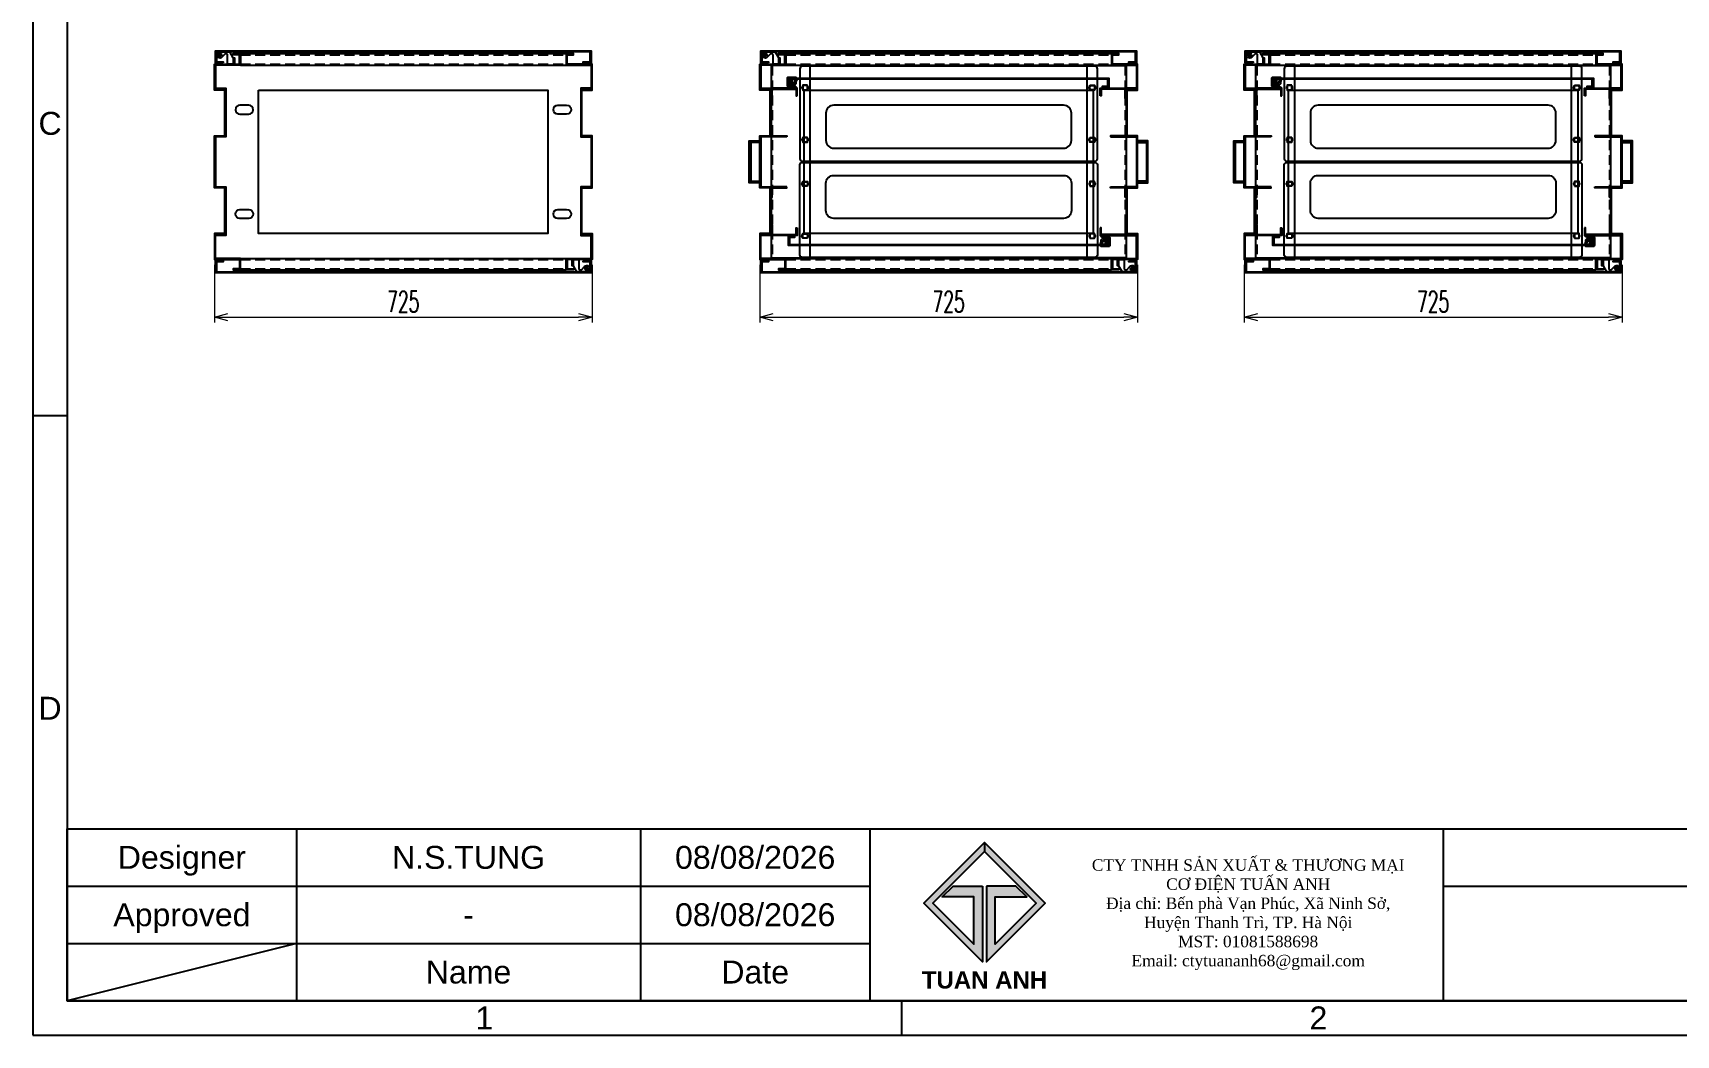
# Model space of a CAD drawing. Header units: millimetres. Extents: x -33730 to 17150, y -76829 to -27437.
# Drawn here: x -7204 to -4051, y -62804 to -60881 of the extents above; entities that cross this region are included whole.
import ezdxf
from ezdxf.enums import TextEntityAlignment as Align

# ---------------------------------------------------------------- set-up
doc = ezdxf.new("R2010")
doc.units = ezdxf.units.MM
doc.header["$LTSCALE"] = 3
doc.linetypes.add('ACAD_ISO04W100', pattern=[30, 24, -3, 0, -3])
doc.linetypes.add('HIDDEN', pattern=[9.525, 6.35, -3.175])
for name, color, linetype in [('@.TEXT', 7, 'Continuous'), ('@.VISIBLE', 7, 'Continuous'), ('centerline', 6, 'ACAD_ISO04W100'), ('EQUIPMENT', 4, 'Continuous'), ('equipments', 2, 'Continuous'), ('S-DIM', 7, 'Continuous')]:
    doc.layers.add(name, color=color, linetype=linetype)
doc.styles.add('Ann_w01', font='romans.shx', dxfattribs={"width": 0.6, "bigfont": 'chineset.shx'})
doc.styles.add('Arial', font='arial.ttf')
doc.dimstyles.new('Dim 01_SC20', dxfattribs={"dimscale": 20, "dimtxt": 2, "dimasz": 1.3, "dimexe": 0.5, "dimexo": 0.5, "dimgap": 0.5, "dimtad": 1, "dimdec": 1, "dimzin": 12, "dimdsep": 46, "dimtxsty": 'Ann_w01', "dimblk": 'OPEN30', "dimcen": 1.5, "dimclrd": 6, "dimclre": 6, "dimclrt": 3, "dimadec": 1, "dimazin": 3, "dimtm": 1e-09, "dimtfac": 1, "dimtdec": 1, "dimtix": 1, "dimtmove": 0, "dimatfit": 3, "dimldrblk": 'OPEN30', "dimfxl": 1, "dimtolj": 1, "dimlwd": 0, "dimlwe": 0, "dimarcsym": 0})

# ---------------------------------------------------------------- blocks, each defined once
blk = doc.blocks.new('_Open30')
at = {"color": 0, "linetype": 'ByBlock', "lineweight": -2}
for p, q in [((-1, 0.27), (0, 0)), ((0, 0), (-1, -0.27)), ((0, 0), (-1, 0))]:
    blk.add_line(p, q, dxfattribs=at)
blk = doc.blocks.new('*D1553')
at = {"layer": 'Defpoints', "color": 0, "transparency": 16777216}
for p in [(-6855.8, -61316.3), (-6130.8, -61316.3), (-6130.8, -61426.9)]:
    blk.add_point(p, dxfattribs=at)
at = {"layer": 'S-DIM', "color": 6, "lineweight": 0, "transparency": 16777216}
for p, q in [((-6855.8, -61326.3), (-6855.8, -61436.9)), ((-6130.8, -61326.3), (-6130.8, -61436.9)), ((-6829.8, -61426.9), (-6156.8, -61426.9))]:
    blk.add_line(p, q, dxfattribs=at)
at = {"layer": 'S-DIM', "color": 6, "lineweight": 0, "transparency": 16777216, "xscale": 26, "yscale": 26, "zscale": 26, "rotation": 180}
blk.add_blockref('_Open30', (-6855.8, -61426.9), dxfattribs=at)
at = {"layer": 'S-DIM', "color": 6, "lineweight": 0, "transparency": 16777216, "xscale": 26, "yscale": 26, "zscale": 26}
blk.add_blockref('_Open30', (-6130.8, -61426.9), dxfattribs=at)
at = {"layer": 'S-DIM', "color": 3, "transparency": 16777216, "insert": (-6493.3, -61396.9), "char_height": 40, "attachment_point": 5, "style": 'Ann_w01'}
blk.add_mtext('\\A1;725', dxfattribs=at)
blk = doc.blocks.new('HL011-1 Top')
at = {"layer": 'centerline'}
for p, q in [((-20.3, 18.5), (-20.3, 16.5)), ((-3.8, 0), (4.2, 0)), ((0.2, 4), (0.2, -4))]:
    blk.add_line(p, q, dxfattribs=at)
at = {"layer": 'EQUIPMENT'}
for points in [[(-26, 17.5), (-26, 5.8, 0.131652), (-25.9, 5.3), (-26, 5.5), (-28, 5.5), (-28, 17.5), (-15, 17.5), (-15, 0, 0.414214), (-13, -2), (-10.3, -2)], [(-9.9, -3), (-10.3, -2), (-4, 4.2, -1.496606), (0.2, -6), (-19.3, -6), (-20.5, -6), (-20.5, -4), (-20.5, -4)]]:
    blk.add_lwpolyline(points, format="xyb", dxfattribs=at)
blk.add_lwpolyline([(-25.9, 5.3), (-19.3, -6), (-18.8, -5)], dxfattribs=at)
blk.add_circle((0.2, 0), 3.5, dxfattribs=at)
blk = doc.blocks.new('*D1545')
at = {"layer": 'Defpoints', "color": 0, "transparency": 16777216}
for p in [(-4879.7, -61316.3), (-4154.7, -61316.3), (-4154.7, -61426.9)]:
    blk.add_point(p, dxfattribs=at)
at = {"layer": 'S-DIM', "color": 6, "lineweight": 0, "transparency": 16777216}
for p, q in [((-4879.7, -61326.3), (-4879.7, -61436.9)), ((-4154.7, -61326.3), (-4154.7, -61436.9)), ((-4853.7, -61426.9), (-4180.7, -61426.9))]:
    blk.add_line(p, q, dxfattribs=at)
at = {"layer": 'S-DIM', "color": 6, "lineweight": 0, "transparency": 16777216, "xscale": 26, "yscale": 26, "zscale": 26, "rotation": 180}
blk.add_blockref('_Open30', (-4879.7, -61426.9), dxfattribs=at)
at = {"layer": 'S-DIM', "color": 6, "lineweight": 0, "transparency": 16777216, "xscale": 26, "yscale": 26, "zscale": 26}
blk.add_blockref('_Open30', (-4154.7, -61426.9), dxfattribs=at)
at = {"layer": 'S-DIM', "color": 3, "transparency": 16777216, "insert": (-4517.2, -61396.9), "char_height": 40, "attachment_point": 5, "style": 'Ann_w01'}
blk.add_mtext('\\A1;725', dxfattribs=at)
blk = doc.blocks.new('HL003-2 Top')
at = {"layer": 'centerline'}
blk.add_line((-1.6, 14.6), (-1.6, 2.6), dxfattribs=at)
for points in [[(3.5, 0), (-3.5, 0)], [(0, -3.5), (0, 3.5)]]:
    blk.add_lwpolyline(points, dxfattribs=at)
at = {"layer": 'EQUIPMENT'}
blk.add_line((7.2, 10.2), (5.2, 12.1), dxfattribs=at)
for points in [[(-6.3, 8.8), (-6.3, 9.9), (-9.8, 11.9), (-9.8, 13.6), (5.7, 13.6), (5.7, 11.3), (7.2, 10.2), (7.2, -5.4, -0.414214), (5.2, -7.4), (-9.3, -7.4), (-10.8, -5.2), (4.2, -5.2, 0.414214), (5.2, -4.2), (5.2, 12.1), (-9.8, 12.1)], [(-6.8, -3), (0, -3, 1), (0, 3), (-8, 3), (-7.4, 2.4, -0.414214), (-7.4, 0, 0.414214), (-7.4, -2.4), (-6.8, -3)]]:
    blk.add_lwpolyline(points, format="xyb", dxfattribs=at)
for points in [[(-7.3, -5.2), (-7.3, -2.9), (-10.8, -2.9), (-9.3, 1.8), (-9.3, 5.6), (-6.3, 8.8)], [(-4.6, 4.1), (-4.6, 13.6)], [(-4.1, 4.1), (-4.1, 13.6)], [(0.9, 4.1), (0.9, 13.6)], [(1.4, 4.1), (1.4, 13.6)]]:
    blk.add_lwpolyline(points, dxfattribs=at)
blk.add_lwpolyline([(-4.6, 4.1), (1.4, 4.1), (-1.6, 3.6)], close=True, dxfattribs=at)
blk = doc.blocks.new('*D1546')
at = {"layer": 'Defpoints', "color": 0, "transparency": 16777216}
for p in [(-5809.4, -61316.3), (-5084.4, -61316.3), (-5084.4, -61426.9)]:
    blk.add_point(p, dxfattribs=at)
at = {"layer": 'S-DIM', "color": 6, "lineweight": 0, "transparency": 16777216}
for p, q in [((-5809.4, -61326.3), (-5809.4, -61436.9)), ((-5084.4, -61326.3), (-5084.4, -61436.9)), ((-5783.4, -61426.9), (-5110.4, -61426.9))]:
    blk.add_line(p, q, dxfattribs=at)
at = {"layer": 'S-DIM', "color": 6, "lineweight": 0, "transparency": 16777216, "xscale": 26, "yscale": 26, "zscale": 26, "rotation": 180}
blk.add_blockref('_Open30', (-5809.4, -61426.9), dxfattribs=at)
at = {"layer": 'S-DIM', "color": 6, "lineweight": 0, "transparency": 16777216, "xscale": 26, "yscale": 26, "zscale": 26}
blk.add_blockref('_Open30', (-5084.4, -61426.9), dxfattribs=at)
at = {"layer": 'S-DIM', "color": 3, "transparency": 16777216, "insert": (-5446.9, -61396.9), "char_height": 40, "attachment_point": 5, "style": 'Ann_w01'}
blk.add_mtext('\\A1;725', dxfattribs=at)
blk = doc.blocks.new('A$C4dbb82d6')
at = {"layer": '@.VISIBLE'}
h = blk.add_hatch(color=30, dxfattribs=at)
h.dxf.hatch_style = 1
h.paths.add_polyline_path([(0.214, 4.973), (3.625, 1.562), (3.625, 5.973), (1.922, 5.973), (1.297, 5.348), (3.125, 5.348), (3.125, 2.593), (0.745, 4.973), (3.75, 7.978), (3.75, 8.509)])
h = blk.add_hatch(color=150, dxfattribs=at)
h.dxf.hatch_style = 1
h.paths.add_polyline_path([(6.755, 4.973), (4.375, 2.593), (4.375, 5.348), (6.203, 5.348), (5.578, 5.973), (3.875, 5.973), (3.875, 1.562), (7.286, 4.973), (3.75, 8.509), (3.75, 7.978)])
at = {"layer": '@.VISIBLE', "color": 30}
blk.add_lwpolyline([(3.625, 5.973), (3.625, 1.562), (0.214, 4.973), (3.75, 8.509), (3.75, 7.978), (0.745, 4.973), (3.125, 2.593), (3.125, 5.348), (1.297, 5.348), (1.922, 5.973)], close=True, dxfattribs=at)
at = {"layer": '@.VISIBLE', "color": 150}
blk.add_lwpolyline([(3.875, 5.973), (3.875, 1.562), (7.286, 4.973), (3.75, 8.509), (3.75, 7.978), (6.755, 4.973), (4.375, 2.593), (4.375, 5.348), (6.203, 5.348), (5.578, 5.973)], close=True, dxfattribs=at)
at = {"layer": '@.VISIBLE', "color": 30, "insert": (3.75, 0.509), "char_height": 1, "attachment_point": 5, "style": 'Ann_w01'}
blk.add_mtext_dynamic_manual_height_columns('{\\fArial|b1|i0|c0|p34;\\W1;TUAN ANH}', width=7.5, gutter_width=49.599, heights=[0], dxfattribs=at)
blk = doc.blocks.new('KHUNG BAN VE (Made by Tung)')
at = {"layer": '@.VISIBLE', "color": 8}
for p, q in [((3, 54), (0, 54)), ((23, 18), (23, 3)), ((53, 18), (53, 3)), ((73, 18), (73, 3)), ((123, 18), (123, 3)), ((3, 13), (73, 13)), ((123, 13), (294, 13)), ((3, 8), (73, 8)), ((23, 8), (3, 3)), ((75.75, 3), (75.75, 0))]:
    blk.add_line(p, q, dxfattribs=at)
for points in [[(0, 0), (297, 0), (297, 210), (0, 210)], [(3, 3), (294, 3), (294, 207), (3, 207)], [(3, 18), (294, 18), (294, 3), (3, 3)]]:
    blk.add_lwpolyline(points, close=True, dxfattribs=at)
at = {"xscale": 1.5, "yscale": 1.5, "zscale": 1.5}
blk.add_blockref('A$C4dbb82d6', (77.375, 4.041), dxfattribs=at)
at = {"layer": '@.TEXT', "color": 1, "style": 'Arial'}
for s, p in [('C', (1.5, 79.5)), ('D', (1.5, 28.5)), ('08/08/2026', (63, 15.5)), ('08/08/2026', (63, 10.5)), ('1', (39.375, 1.5)), ('2', (112.125, 1.5))]:
    blk.add_text(s, height=2, dxfattribs=at).set_placement(p, align=Align.MIDDLE_CENTER)
at = {"layer": '@.TEXT', "color": 2, "style": 'Arial'}
for s, p in [('Designer', (13, 15.5)), ('Approved', (13, 10.5)), ('Name', (38, 5.5)), ('Date', (63, 5.5))]:
    blk.add_text(s, height=2, dxfattribs=at).set_placement(p, align=Align.MIDDLE_CENTER)
at = {"layer": '@.TEXT', "color": 1, "style": 'Arial'}
for tag, height, p in [('DESIGNER_NAME', 2, (38, 15.5)), ('PROJECT_CODE', 2, (258.5, 15.5)), ('SCALE', 2, (289, 15.5)), ('APPROVED_NAME', 2, (38, 10.5)), ('CUSTOMER_NAME', 2, (258.5, 10.5)), ('PAGE', 2, (289, 10.5)), ('DRAWING_NAME', 4, (173, 8)), ('TOTAL', 2, (289, 5.5))]:
    blk.add_attdef(tag, text='', height=height, dxfattribs=at).set_placement(p, align=Align.MIDDLE_CENTER)
at = {"layer": '@.VISIBLE', "color": 30, "insert": (106, 10.5), "char_height": 1, "attachment_point": 5, "style": 'Ann_w01'}
blk.add_mtext_dynamic_manual_height_columns('{\\fTimes New Roman|b0|i0|c0|p18;\\W1;CTY TNHH SẢN XUẤT & THƯƠNG MẠI CƠ ĐIỆN TUẤN ANH\\PĐịa chỉ: Bến phà Vạn Phúc, Xã Ninh Sở, Huyện Thanh Trì, TP. Hà Nội\\PMST: 01081588698\\PEmail: ctytuananh68@gmail.com}', width=28.70976, gutter_width=99.197, heights=[0], dxfattribs=at)

msp = doc.modelspace()

# ---------------------------------------------------------------- linework, layer by layer
at = {"color": 7, "linetype": 'Continuous', "lineweight": 25}
for points in [[(-6806.82, -61037.26), (-6789.82, -61037.26, 1), (-6789.82, -61020.26), (-6806.82, -61020.26, 1)], [(-6179.82, -61037.26), (-6196.82, -61037.26, -1), (-6196.82, -61020.26), (-6179.82, -61020.26, -1)], [(-6806.82, -61220.26), (-6789.82, -61220.26, -1), (-6789.82, -61237.26), (-6806.82, -61237.26, -1)], [(-6179.82, -61237.26), (-6196.82, -61237.26, -1), (-6196.82, -61220.26), (-6179.82, -61220.26, -1)]]:
    msp.add_lwpolyline(points, format="xyb", close=True, dxfattribs=at)
at = {"layer": '@.VISIBLE', "color": 252}
for p, q in [((-6805.82, -60921.26), (-6180.82, -60921.26)), ((-6805.82, -60943.26), (-6180.82, -60943.26)), ((-5759.37, -60921.26), (-5134.37, -60921.26)), ((-5759.37, -60943.26), (-5134.37, -60943.26)), ((-4829.75, -60921.26), (-4204.75, -60921.26)), ((-4829.75, -60943.26), (-4204.75, -60943.26)), ((-6805.82, -61314.26), (-6180.82, -61314.26)), ((-5759.37, -61314.26), (-5134.37, -61314.26)), ((-4829.75, -61314.26), (-4204.75, -61314.26)), ((-6805.82, -61336.26), (-6180.82, -61336.26)), ((-5759.37, -61336.26), (-5134.37, -61336.26)), ((-4829.75, -61336.26), (-4204.75, -61336.26))]:
    msp.add_line(p, q, dxfattribs=at)
at = {"layer": '@.VISIBLE', "color": 252, "linetype": 'HIDDEN'}
for p, q in [((-6805.82, -60923.26), (-6180.82, -60923.26)), ((-6805.82, -60941.26), (-6180.82, -60941.26)), ((-5759.37, -60923.26), (-5134.37, -60923.26)), ((-5759.37, -60941.26), (-5134.37, -60941.26)), ((-4829.75, -60923.26), (-4204.75, -60923.26)), ((-4829.75, -60941.26), (-4204.75, -60941.26)), ((-6805.82, -61316.26), (-6180.82, -61316.26)), ((-5759.37, -61316.26), (-5134.37, -61316.26)), ((-4829.75, -61316.26), (-4204.75, -61316.26)), ((-6805.82, -61334.26), (-6180.82, -61334.26)), ((-5759.37, -61334.26), (-5134.37, -61334.26)), ((-4829.75, -61334.26), (-4204.75, -61334.26))]:
    msp.add_line(p, q, dxfattribs=at)
at = {"layer": '@.VISIBLE', "color": 6, "linetype": 'HIDDEN'}
for p, q in [((-5785.37, -60944.26), (-5785.37, -61313.26)), ((-5108.37, -60944.26), (-5108.37, -61313.26)), ((-4855.75, -60944.26), (-4855.75, -61313.26)), ((-4178.75, -60944.26), (-4178.75, -61313.26))]:
    msp.add_line(p, q, dxfattribs=at)
at = {"layer": '@.VISIBLE', "color": 151}
for p, q in [((-5767.37, -61080.76), (-5767.37, -61078.76)), ((-5126.37, -61080.76), (-5126.37, -61078.76)), ((-4837.75, -61080.76), (-4837.75, -61078.76)), ((-4196.75, -61080.76), (-4196.75, -61078.76)), ((-5767.37, -61176.76), (-5767.37, -61178.76)), ((-5126.37, -61176.76), (-5126.37, -61178.76)), ((-4837.75, -61176.76), (-4837.75, -61178.76)), ((-4196.75, -61176.76), (-4196.75, -61178.76))]:
    msp.add_line(p, q, dxfattribs=at)
at = {"layer": '@.VISIBLE', "color": 4}
for points in [[(-6838.82, -60938.76), (-6853.82, -60938.76), (-6853.82, -60915.76), (-6132.82, -60915.76), (-6132.82, -60938.76), (-6147.82, -60938.76), (-6147.82, -60936.76), (-6134.82, -60936.76), (-6134.82, -60917.76), (-6851.82, -60917.76), (-6851.82, -60936.76), (-6838.82, -60936.76)], [(-5792.37, -60938.76), (-5807.37, -60938.76), (-5807.37, -60915.76), (-5086.37, -60915.76), (-5086.37, -60938.76), (-5101.37, -60938.76), (-5101.37, -60936.76), (-5088.37, -60936.76), (-5088.37, -60917.76), (-5805.37, -60917.76), (-5805.37, -60936.76), (-5792.37, -60936.76)], [(-4862.75, -60938.76), (-4877.75, -60938.76), (-4877.75, -60915.76), (-4156.75, -60915.76), (-4156.75, -60938.76), (-4171.75, -60938.76), (-4171.75, -60936.76), (-4158.75, -60936.76), (-4158.75, -60917.76), (-4875.75, -60917.76), (-4875.75, -60936.76), (-4862.75, -60936.76)], [(-5742.37, -60985.46), (-5754.37, -60985.46), (-5754.37, -60968.46), (-5139.37, -60968.46), (-5139.37, -60985.46), (-5151.37, -60985.46), (-5151.37, -60983.46), (-5141.37, -60983.46), (-5141.37, -60970.46), (-5752.37, -60970.46), (-5752.37, -60983.46), (-5742.37, -60983.46)], [(-4812.75, -60985.46), (-4824.75, -60985.46), (-4824.75, -60968.46), (-4209.75, -60968.46), (-4209.75, -60985.46), (-4221.75, -60985.46), (-4221.75, -60983.46), (-4211.75, -60983.46), (-4211.75, -60970.46), (-4822.75, -60970.46), (-4822.75, -60983.46), (-4812.75, -60983.46)], [(-5151.37, -61272.06), (-5139.37, -61272.06), (-5139.37, -61289.06), (-5754.37, -61289.06), (-5754.37, -61272.06), (-5742.37, -61272.06), (-5742.37, -61274.06), (-5752.37, -61274.06), (-5752.37, -61287.06), (-5141.37, -61287.06), (-5141.37, -61274.06), (-5151.37, -61274.06)], [(-4221.75, -61272.06), (-4209.75, -61272.06), (-4209.75, -61289.06), (-4824.75, -61289.06), (-4824.75, -61272.06), (-4812.75, -61272.06), (-4812.75, -61274.06), (-4822.75, -61274.06), (-4822.75, -61287.06), (-4211.75, -61287.06), (-4211.75, -61274.06), (-4221.75, -61274.06)], [(-6147.82, -61318.76), (-6132.82, -61318.76), (-6132.82, -61341.76), (-6853.82, -61341.76), (-6853.82, -61318.76), (-6838.82, -61318.76), (-6838.82, -61320.76), (-6851.82, -61320.76), (-6851.82, -61339.76), (-6134.82, -61339.76), (-6134.82, -61320.76), (-6147.82, -61320.76)], [(-5101.37, -61318.76), (-5086.37, -61318.76), (-5086.37, -61341.76), (-5807.37, -61341.76), (-5807.37, -61318.76), (-5792.37, -61318.76), (-5792.37, -61320.76), (-5805.37, -61320.76), (-5805.37, -61339.76), (-5088.37, -61339.76), (-5088.37, -61320.76), (-5101.37, -61320.76)], [(-4171.75, -61318.76), (-4156.75, -61318.76), (-4156.75, -61341.76), (-4877.75, -61341.76), (-4877.75, -61318.76), (-4862.75, -61318.76), (-4862.75, -61320.76), (-4875.75, -61320.76), (-4875.75, -61339.76), (-4158.75, -61339.76), (-4158.75, -61320.76), (-4171.75, -61320.76)]]:
    msp.add_lwpolyline(points, close=True, dxfattribs=at)
at = {"layer": '@.VISIBLE'}
for points in [[(-6835.82, -60991.26), (-6855.82, -60991.26), (-6855.82, -60941.26), (-6807.82, -60941.26), (-6807.82, -60923.26), (-6819.82, -60923.26), (-6819.82, -60921.26), (-6805.82, -60921.26), (-6805.82, -60943.26), (-6853.82, -60943.26), (-6853.82, -60989.26), (-6835.82, -60989.26)], [(-6150.82, -60991.26), (-6130.82, -60991.26), (-6130.82, -60941.26), (-6178.82, -60941.26), (-6178.82, -60923.26), (-6166.82, -60923.26), (-6166.82, -60921.26), (-6180.82, -60921.26), (-6180.82, -60943.26), (-6132.82, -60943.26), (-6132.82, -60989.26), (-6150.82, -60989.26)], [(-5789.37, -60991.26), (-5809.37, -60991.26), (-5809.37, -60941.26), (-5761.37, -60941.26), (-5761.37, -60923.26), (-5773.37, -60923.26), (-5773.37, -60921.26), (-5759.37, -60921.26), (-5759.37, -60943.26), (-5807.37, -60943.26), (-5807.37, -60989.26), (-5789.37, -60989.26)], [(-5104.37, -60991.26), (-5084.37, -60991.26), (-5084.37, -60941.26), (-5132.37, -60941.26), (-5132.37, -60923.26), (-5120.37, -60923.26), (-5120.37, -60921.26), (-5134.37, -60921.26), (-5134.37, -60943.26), (-5086.37, -60943.26), (-5086.37, -60989.26), (-5104.37, -60989.26)], [(-4859.75, -60991.26), (-4879.75, -60991.26), (-4879.75, -60941.26), (-4831.75, -60941.26), (-4831.75, -60923.26), (-4843.75, -60923.26), (-4843.75, -60921.26), (-4829.75, -60921.26), (-4829.75, -60943.26), (-4877.75, -60943.26), (-4877.75, -60989.26), (-4859.75, -60989.26)], [(-4174.75, -60991.26), (-4154.75, -60991.26), (-4154.75, -60941.26), (-4202.75, -60941.26), (-4202.75, -60923.26), (-4190.75, -60923.26), (-4190.75, -60921.26), (-4204.75, -60921.26), (-4204.75, -60943.26), (-4156.75, -60943.26), (-4156.75, -60989.26), (-4174.75, -60989.26)], [(-6770.82, -60991.26), (-6215.82, -60991.26), (-6215.82, -61266.26), (-6770.82, -61266.26)], [(-5724.37, -60991.26), (-5169.37, -60991.26), (-5169.37, -61266.26), (-5724.37, -61266.26)], [(-4794.75, -60991.26), (-4239.75, -60991.26), (-4239.75, -61266.26), (-4794.75, -61266.26)], [(-5809.37, -61168.76), (-5829.37, -61168.76), (-5829.37, -61088.76), (-5809.37, -61088.76), (-5809.37, -61091.76), (-5826.37, -61091.76), (-5826.37, -61165.76), (-5809.37, -61165.76)], [(-5084.37, -61168.76), (-5064.37, -61168.76), (-5064.37, -61088.76), (-5084.37, -61088.76), (-5084.37, -61091.76), (-5067.37, -61091.76), (-5067.37, -61165.76), (-5084.37, -61165.76)], [(-4879.75, -61168.76), (-4899.75, -61168.76), (-4899.75, -61088.76), (-4879.75, -61088.76), (-4879.75, -61091.76), (-4896.75, -61091.76), (-4896.75, -61165.76), (-4879.75, -61165.76)], [(-4154.75, -61168.76), (-4134.75, -61168.76), (-4134.75, -61088.76), (-4154.75, -61088.76), (-4154.75, -61091.76), (-4137.75, -61091.76), (-4137.75, -61165.76), (-4154.75, -61165.76)], [(-6835.82, -61266.26), (-6855.82, -61266.26), (-6855.82, -61316.26), (-6807.82, -61316.26), (-6807.82, -61334.26), (-6819.82, -61334.26), (-6819.82, -61336.26), (-6805.82, -61336.26), (-6805.82, -61314.26), (-6853.82, -61314.26), (-6853.82, -61268.26), (-6835.82, -61268.26)], [(-6150.82, -61266.26), (-6130.82, -61266.26), (-6130.82, -61316.26), (-6178.82, -61316.26), (-6178.82, -61334.26), (-6166.82, -61334.26), (-6166.82, -61336.26), (-6180.82, -61336.26), (-6180.82, -61314.26), (-6132.82, -61314.26), (-6132.82, -61268.26), (-6150.82, -61268.26)], [(-5789.37, -61266.26), (-5809.37, -61266.26), (-5809.37, -61316.26), (-5761.37, -61316.26), (-5761.37, -61334.26), (-5773.37, -61334.26), (-5773.37, -61336.26), (-5759.37, -61336.26), (-5759.37, -61314.26), (-5807.37, -61314.26), (-5807.37, -61268.26), (-5789.37, -61268.26)], [(-5104.37, -61266.26), (-5084.37, -61266.26), (-5084.37, -61316.26), (-5132.37, -61316.26), (-5132.37, -61334.26), (-5120.37, -61334.26), (-5120.37, -61336.26), (-5134.37, -61336.26), (-5134.37, -61314.26), (-5086.37, -61314.26), (-5086.37, -61268.26), (-5104.37, -61268.26)], [(-4859.75, -61266.26), (-4879.75, -61266.26), (-4879.75, -61316.26), (-4831.75, -61316.26), (-4831.75, -61334.26), (-4843.75, -61334.26), (-4843.75, -61336.26), (-4829.75, -61336.26), (-4829.75, -61314.26), (-4877.75, -61314.26), (-4877.75, -61268.26), (-4859.75, -61268.26)], [(-4174.75, -61266.26), (-4154.75, -61266.26), (-4154.75, -61316.26), (-4202.75, -61316.26), (-4202.75, -61334.26), (-4190.75, -61334.26), (-4190.75, -61336.26), (-4204.75, -61336.26), (-4204.75, -61314.26), (-4156.75, -61314.26), (-4156.75, -61268.26), (-4174.75, -61268.26)]]:
    msp.add_lwpolyline(points, close=True, dxfattribs=at)
at = {"layer": '@.VISIBLE', "color": 6}
for points in [[(-5712.37, -60944.26), (-5787.37, -60944.26), (-5787.37, -61313.26), (-5712.37, -61313.26)], [(-5181.37, -60944.26), (-5106.37, -60944.26), (-5106.37, -61313.26), (-5181.37, -61313.26)], [(-4782.75, -60944.26), (-4857.75, -60944.26), (-4857.75, -61313.26), (-4782.75, -61313.26)], [(-4251.75, -60944.26), (-4176.75, -60944.26), (-4176.75, -61313.26), (-4251.75, -61313.26)], [(-5717.87, -60982.01), (-5726.87, -60982.01), (-5726.87, -60991.01), (-5717.87, -60991.01)], [(-5175.87, -60982.01), (-5166.87, -60982.01), (-5166.87, -60991.01), (-5175.87, -60991.01)], [(-4788.25, -60982.01), (-4797.25, -60982.01), (-4797.25, -60991.01), (-4788.25, -60991.01)], [(-4246.25, -60982.01), (-4237.25, -60982.01), (-4237.25, -60991.01), (-4246.25, -60991.01)], [(-5717.87, -61082.01), (-5726.87, -61082.01), (-5726.87, -61091.01), (-5717.87, -61091.01)], [(-5175.87, -61082.01), (-5166.87, -61082.01), (-5166.87, -61091.01), (-5175.87, -61091.01)], [(-4788.25, -61082.01), (-4797.25, -61082.01), (-4797.25, -61091.01), (-4788.25, -61091.01)], [(-4246.25, -61082.01), (-4237.25, -61082.01), (-4237.25, -61091.01), (-4246.25, -61091.01)], [(-5717.87, -61175.51), (-5726.87, -61175.51), (-5726.87, -61166.51), (-5717.87, -61166.51)], [(-5175.87, -61175.51), (-5166.87, -61175.51), (-5166.87, -61166.51), (-5175.87, -61166.51)], [(-4788.25, -61175.51), (-4797.25, -61175.51), (-4797.25, -61166.51), (-4788.25, -61166.51)], [(-4246.25, -61175.51), (-4237.25, -61175.51), (-4237.25, -61166.51), (-4246.25, -61166.51)], [(-5717.87, -61275.51), (-5726.87, -61275.51), (-5726.87, -61266.51), (-5717.87, -61266.51)], [(-5175.87, -61275.51), (-5166.87, -61275.51), (-5166.87, -61266.51), (-5175.87, -61266.51)], [(-4788.25, -61275.51), (-4797.25, -61275.51), (-4797.25, -61266.51), (-4788.25, -61266.51)], [(-4246.25, -61275.51), (-4237.25, -61275.51), (-4237.25, -61266.51), (-4246.25, -61266.51)]]:
    msp.add_lwpolyline(points, close=True, dxfattribs=at)
at = {"layer": '@.VISIBLE', "color": 3}
for points in [[(-5727.37, -61127.76), (-5166.37, -61127.76, 0.4142136), (-5161.37, -61122.76), (-5161.37, -60950.26, 0.4142136), (-5166.37, -60945.26), (-5727.37, -60945.26, 0.4142136), (-5732.37, -60950.26), (-5732.37, -61122.76, 0.4142136)], [(-4797.75, -61127.76), (-4236.75, -61127.76, 0.4142136), (-4231.75, -61122.76), (-4231.75, -60950.26, 0.4142136), (-4236.75, -60945.26), (-4797.75, -60945.26, 0.4142136), (-4802.75, -60950.26), (-4802.75, -61122.76, 0.4142136)], [(-5720.37, -60982.51), (-5724.37, -60982.51, 0.4142136), (-5728.37, -60986.51), (-5728.37, -60986.51, 0.4142136), (-5724.37, -60990.51), (-5720.37, -60990.51, 0.4142136), (-5716.37, -60986.51), (-5716.37, -60986.51, 0.4142136)], [(-5173.37, -60982.51), (-5169.37, -60982.51, -0.4142136), (-5165.37, -60986.51), (-5165.37, -60986.51, -0.4142136), (-5169.37, -60990.51), (-5173.37, -60990.51, -0.4142136), (-5177.37, -60986.51), (-5177.37, -60986.51, -0.4142136)], [(-4790.75, -60982.51), (-4794.75, -60982.51, 0.4142136), (-4798.75, -60986.51), (-4798.75, -60986.51, 0.4142136), (-4794.75, -60990.51), (-4790.75, -60990.51, 0.4142136), (-4786.75, -60986.51), (-4786.75, -60986.51, 0.4142136)], [(-4243.75, -60982.51), (-4239.75, -60982.51, -0.4142136), (-4235.75, -60986.51), (-4235.75, -60986.51, -0.4142136), (-4239.75, -60990.51), (-4243.75, -60990.51, -0.4142136), (-4247.75, -60986.51), (-4247.75, -60986.51, -0.4142136)], [(-5667.37, -61102.76), (-5226.37, -61102.76, 0.4142136), (-5211.37, -61087.76), (-5211.37, -61035.26, 0.4142136), (-5226.37, -61020.26), (-5667.37, -61020.26, 0.4142136), (-5682.37, -61035.26), (-5682.37, -61087.76, 0.4142136)], [(-4737.75, -61102.76), (-4296.75, -61102.76, 0.4142136), (-4281.75, -61087.76), (-4281.75, -61035.26, 0.4142136), (-4296.75, -61020.26), (-4737.75, -61020.26, 0.4142136), (-4752.75, -61035.26), (-4752.75, -61087.76, 0.4142136)], [(-5720.37, -61082.51), (-5724.37, -61082.51, 0.4142136), (-5728.37, -61086.51), (-5728.37, -61086.51, 0.4142136), (-5724.37, -61090.51), (-5720.37, -61090.51, 0.4142136), (-5716.37, -61086.51), (-5716.37, -61086.51, 0.4142136)], [(-5173.37, -61082.51), (-5169.37, -61082.51, -0.4142136), (-5165.37, -61086.51), (-5165.37, -61086.51, -0.4142136), (-5169.37, -61090.51), (-5173.37, -61090.51, -0.4142136), (-5177.37, -61086.51), (-5177.37, -61086.51, -0.4142136)], [(-4790.75, -61082.51), (-4794.75, -61082.51, 0.4142136), (-4798.75, -61086.51), (-4798.75, -61086.51, 0.4142136), (-4794.75, -61090.51), (-4790.75, -61090.51, 0.4142136), (-4786.75, -61086.51), (-4786.75, -61086.51, 0.4142136)], [(-4243.75, -61082.51), (-4239.75, -61082.51, -0.4142136), (-4235.75, -61086.51), (-4235.75, -61086.51, -0.4142136), (-4239.75, -61090.51), (-4243.75, -61090.51, -0.4142136), (-4247.75, -61086.51), (-4247.75, -61086.51, -0.4142136)], [(-5727.37, -61129.76), (-5166.37, -61129.76, -0.4142136), (-5161.37, -61134.76), (-5161.37, -61307.26, -0.4142136), (-5166.37, -61312.26), (-5727.37, -61312.26, -0.4142136), (-5732.37, -61307.26), (-5732.37, -61134.76, -0.4142136)], [(-4797.75, -61129.76), (-4236.75, -61129.76, -0.4142136), (-4231.75, -61134.76), (-4231.75, -61307.26, -0.4142136), (-4236.75, -61312.26), (-4797.75, -61312.26, -0.4142136), (-4802.75, -61307.26), (-4802.75, -61134.76, -0.4142136)], [(-5720.37, -61175.01), (-5724.37, -61175.01, -0.4142136), (-5728.37, -61171.01), (-5728.37, -61171.01, -0.4142136), (-5724.37, -61167.01), (-5720.37, -61167.01, -0.4142136), (-5716.37, -61171.01), (-5716.37, -61171.01, -0.4142136)], [(-5667.37, -61154.76), (-5226.37, -61154.76, -0.4142136), (-5211.37, -61169.76), (-5211.37, -61222.26, -0.4142136), (-5226.37, -61237.26), (-5667.37, -61237.26, -0.4142136), (-5682.37, -61222.26), (-5682.37, -61169.76, -0.4142136)], [(-5173.37, -61175.01), (-5169.37, -61175.01, 0.4142136), (-5165.37, -61171.01), (-5165.37, -61171.01, 0.4142136), (-5169.37, -61167.01), (-5173.37, -61167.01, 0.4142136), (-5177.37, -61171.01), (-5177.37, -61171.01, 0.4142136)], [(-4790.75, -61175.01), (-4794.75, -61175.01, -0.4142136), (-4798.75, -61171.01), (-4798.75, -61171.01, -0.4142136), (-4794.75, -61167.01), (-4790.75, -61167.01, -0.4142136), (-4786.75, -61171.01), (-4786.75, -61171.01, -0.4142136)], [(-4737.75, -61154.76), (-4296.75, -61154.76, -0.4142136), (-4281.75, -61169.76), (-4281.75, -61222.26, -0.4142136), (-4296.75, -61237.26), (-4737.75, -61237.26, -0.4142136), (-4752.75, -61222.26), (-4752.75, -61169.76, -0.4142136)], [(-4243.75, -61175.01), (-4239.75, -61175.01, 0.4142136), (-4235.75, -61171.01), (-4235.75, -61171.01, 0.4142136), (-4239.75, -61167.01), (-4243.75, -61167.01, 0.4142136), (-4247.75, -61171.01), (-4247.75, -61171.01, 0.4142136)], [(-5720.37, -61275.01), (-5724.37, -61275.01, -0.4142136), (-5728.37, -61271.01), (-5728.37, -61271.01, -0.4142136), (-5724.37, -61267.01), (-5720.37, -61267.01, -0.4142136), (-5716.37, -61271.01), (-5716.37, -61271.01, -0.4142136)], [(-5173.37, -61275.01), (-5169.37, -61275.01, 0.4142136), (-5165.37, -61271.01), (-5165.37, -61271.01, 0.4142136), (-5169.37, -61267.01), (-5173.37, -61267.01, 0.4142136), (-5177.37, -61271.01), (-5177.37, -61271.01, 0.4142136)], [(-4790.75, -61275.01), (-4794.75, -61275.01, -0.4142136), (-4798.75, -61271.01), (-4798.75, -61271.01, -0.4142136), (-4794.75, -61267.01), (-4790.75, -61267.01, -0.4142136), (-4786.75, -61271.01), (-4786.75, -61271.01, -0.4142136)], [(-4243.75, -61275.01), (-4239.75, -61275.01, 0.4142136), (-4235.75, -61271.01), (-4235.75, -61271.01, 0.4142136), (-4239.75, -61267.01), (-4243.75, -61267.01, 0.4142136), (-4247.75, -61271.01), (-4247.75, -61271.01, 0.4142136)]]:
    msp.add_lwpolyline(points, format="xyb", close=True, dxfattribs=at)
at = {"layer": '@.VISIBLE', "color": 1}
for points in [[(-6853.32, -61268.26), (-6835.82, -61268.26), (-6835.82, -61178.76), (-6855.82, -61178.76), (-6855.82, -61078.76), (-6835.82, -61078.76), (-6835.82, -60989.26), (-6853.32, -60989.26), (-6853.32, -60987.26), (-6833.82, -60987.26), (-6833.82, -61080.76), (-6853.82, -61080.76), (-6853.82, -61176.76), (-6833.82, -61176.76), (-6833.82, -61270.26), (-6853.32, -61270.26)], [(-6133.32, -61268.26), (-6150.82, -61268.26), (-6150.82, -61178.76), (-6130.82, -61178.76), (-6130.82, -61078.76), (-6150.82, -61078.76), (-6150.82, -60989.26), (-6133.32, -60989.26), (-6133.32, -60987.26), (-6152.82, -60987.26), (-6152.82, -61080.76), (-6132.82, -61080.76), (-6132.82, -61176.76), (-6152.82, -61176.76), (-6152.82, -61270.26), (-6133.32, -61270.26)], [(-5806.87, -61268.26), (-5789.37, -61268.26), (-5789.37, -61178.76), (-5809.37, -61178.76), (-5809.37, -61078.76), (-5789.37, -61078.76), (-5789.37, -60989.26), (-5806.87, -60989.26), (-5806.87, -60987.26), (-5787.37, -60987.26), (-5787.37, -61080.76), (-5807.37, -61080.76), (-5807.37, -61176.76), (-5787.37, -61176.76), (-5787.37, -61270.26), (-5806.87, -61270.26)], [(-5086.87, -61268.26), (-5104.37, -61268.26), (-5104.37, -61178.76), (-5084.37, -61178.76), (-5084.37, -61078.76), (-5104.37, -61078.76), (-5104.37, -60989.26), (-5086.87, -60989.26), (-5086.87, -60987.26), (-5106.37, -60987.26), (-5106.37, -61080.76), (-5086.37, -61080.76), (-5086.37, -61176.76), (-5106.37, -61176.76), (-5106.37, -61270.26), (-5086.87, -61270.26)], [(-4877.25, -61268.26), (-4859.75, -61268.26), (-4859.75, -61178.76), (-4879.75, -61178.76), (-4879.75, -61078.76), (-4859.75, -61078.76), (-4859.75, -60989.26), (-4877.25, -60989.26), (-4877.25, -60987.26), (-4857.75, -60987.26), (-4857.75, -61080.76), (-4877.75, -61080.76), (-4877.75, -61176.76), (-4857.75, -61176.76), (-4857.75, -61270.26), (-4877.25, -61270.26)], [(-4157.25, -61268.26), (-4174.75, -61268.26), (-4174.75, -61178.76), (-4154.75, -61178.76), (-4154.75, -61078.76), (-4174.75, -61078.76), (-4174.75, -60989.26), (-4157.25, -60989.26), (-4157.25, -60987.26), (-4176.75, -60987.26), (-4176.75, -61080.76), (-4156.75, -61080.76), (-4156.75, -61176.76), (-4176.75, -61176.76), (-4176.75, -61270.26), (-4157.25, -61270.26)]]:
    msp.add_lwpolyline(points, close=True, dxfattribs=at)
at = {"layer": '@.VISIBLE', "color": 2}
for points in [[(-5737.37, -61002.26), (-5737.37, -60987.26), (-5787.37, -60987.26), (-5787.37, -61007.26), (-5785.37, -61007.26), (-5785.37, -60989.26), (-5739.37, -60989.26), (-5739.37, -61002.26)], [(-5156.37, -61002.26), (-5156.37, -60987.26), (-5106.37, -60987.26), (-5106.37, -61007.26), (-5108.37, -61007.26), (-5108.37, -60989.26), (-5154.37, -60989.26), (-5154.37, -61002.26)], [(-4807.75, -61002.26), (-4807.75, -60987.26), (-4857.75, -60987.26), (-4857.75, -61007.26), (-4855.75, -61007.26), (-4855.75, -60989.26), (-4809.75, -60989.26), (-4809.75, -61002.26)], [(-4226.75, -61002.26), (-4226.75, -60987.26), (-4176.75, -60987.26), (-4176.75, -61007.26), (-4178.75, -61007.26), (-4178.75, -60989.26), (-4224.75, -60989.26), (-4224.75, -61002.26)], [(-5737.37, -61255.26), (-5737.37, -61270.26), (-5787.37, -61270.26), (-5787.37, -61250.26), (-5785.37, -61250.26), (-5785.37, -61268.26), (-5739.37, -61268.26), (-5739.37, -61255.26)], [(-5156.37, -61255.26), (-5156.37, -61270.26), (-5106.37, -61270.26), (-5106.37, -61250.26), (-5108.37, -61250.26), (-5108.37, -61268.26), (-5154.37, -61268.26), (-5154.37, -61255.26)], [(-4807.75, -61255.26), (-4807.75, -61270.26), (-4857.75, -61270.26), (-4857.75, -61250.26), (-4855.75, -61250.26), (-4855.75, -61268.26), (-4809.75, -61268.26), (-4809.75, -61255.26)], [(-4226.75, -61255.26), (-4226.75, -61270.26), (-4176.75, -61270.26), (-4176.75, -61250.26), (-4178.75, -61250.26), (-4178.75, -61268.26), (-4224.75, -61268.26), (-4224.75, -61255.26)]]:
    msp.add_lwpolyline(points, close=True, dxfattribs=at)
at = {"layer": '@.VISIBLE', "color": 151}
for points in [[(-5757.37, -61080.76), (-5787.37, -61080.76), (-5787.37, -61060.76), (-5785.37, -61060.76), (-5785.37, -61078.76), (-5757.37, -61078.76)], [(-5136.37, -61080.76), (-5106.37, -61080.76), (-5106.37, -61060.76), (-5108.37, -61060.76), (-5108.37, -61078.76), (-5136.37, -61078.76)], [(-4827.75, -61080.76), (-4857.75, -61080.76), (-4857.75, -61060.76), (-4855.75, -61060.76), (-4855.75, -61078.76), (-4827.75, -61078.76)], [(-4206.75, -61080.76), (-4176.75, -61080.76), (-4176.75, -61060.76), (-4178.75, -61060.76), (-4178.75, -61078.76), (-4206.75, -61078.76)], [(-5757.37, -61176.76), (-5787.37, -61176.76), (-5787.37, -61196.76), (-5785.37, -61196.76), (-5785.37, -61178.76), (-5757.37, -61178.76)], [(-5136.37, -61176.76), (-5106.37, -61176.76), (-5106.37, -61196.76), (-5108.37, -61196.76), (-5108.37, -61178.76), (-5136.37, -61178.76)], [(-4827.75, -61176.76), (-4857.75, -61176.76), (-4857.75, -61196.76), (-4855.75, -61196.76), (-4855.75, -61178.76), (-4827.75, -61178.76)], [(-4206.75, -61176.76), (-4176.75, -61176.76), (-4176.75, -61196.76), (-4178.75, -61196.76), (-4178.75, -61178.76), (-4206.75, -61178.76)]]:
    msp.add_lwpolyline(points, close=True, dxfattribs=at)

# ---------------------------------------------------------------- block references
at = {"layer": '@.VISIBLE'}
ref = msp.add_blockref('KHUNG BAN VE (Made by Tung)', (-7204.05, -62803.99), dxfattribs=dict(at, xscale=22, yscale=22, zscale=22))
ref.add_attrib('APPROVED_NAME', '-', dxfattribs={"layer": '@.TEXT', "color": 1, "height": 44, "style": 'Arial'}).set_placement((-6368.05, -62572.99), align=Align.MIDDLE_CENTER)
ref.add_attrib('DESIGNER_NAME', 'N.S.TUNG', dxfattribs={"layer": '@.TEXT', "color": 1, "height": 44, "style": 'Arial'}).set_placement((-6368.05, -62462.99), align=Align.MIDDLE_CENTER)
at = {"layer": 'equipments', "rotation": 180}
for name, p in [('HL011-1 Top', (-6845.32, -60923.76)), ('HL011-1 Top', (-5798.87, -60923.76)), ('HL011-1 Top', (-4869.25, -60923.76)), ('HL003-2 Top', (-5749.17, -60973.66)), ('HL003-2 Top', (-4819.55, -60973.66))]:
    msp.add_blockref(name, p, dxfattribs=at)
at = {"layer": 'equipments'}
for name, p in [('HL003-2 Top', (-5144.57, -61283.86)), ('HL003-2 Top', (-4214.95, -61283.86)), ('HL011-1 Top', (-6141.32, -61333.76)), ('HL011-1 Top', (-5094.87, -61333.76)), ('HL011-1 Top', (-4165.25, -61333.76))]:
    msp.add_blockref(name, p, dxfattribs=at)

# ---------------------------------------------------------------- dimensions: what is measured, and where the dimension line sits
at = {"layer": 'S-DIM'}
for base, p1, p2, picture, middle in [((-6130.82, -61426.89), (-6855.82, -61316.26), (-6130.82, -61316.26), '*D1553', (-6493.32, -61396.89)), ((-5084.37, -61426.89), (-5809.37, -61316.26), (-5084.37, -61316.26), '*D1546', (-5446.87, -61396.89)), ((-4154.75, -61426.89), (-4879.75, -61316.26), (-4154.75, -61316.26), '*D1545', (-4517.25, -61396.89))]:
    dim = msp.add_linear_dim(base=base, p1=p1, p2=p2, dimstyle='Dim 01_SC20', dxfattribs=at)
    dim.commit()
    dim.dimension.update_dxf_attribs({"geometry": picture, "text_midpoint": middle})

doc.saveas('drawing.dxf')
